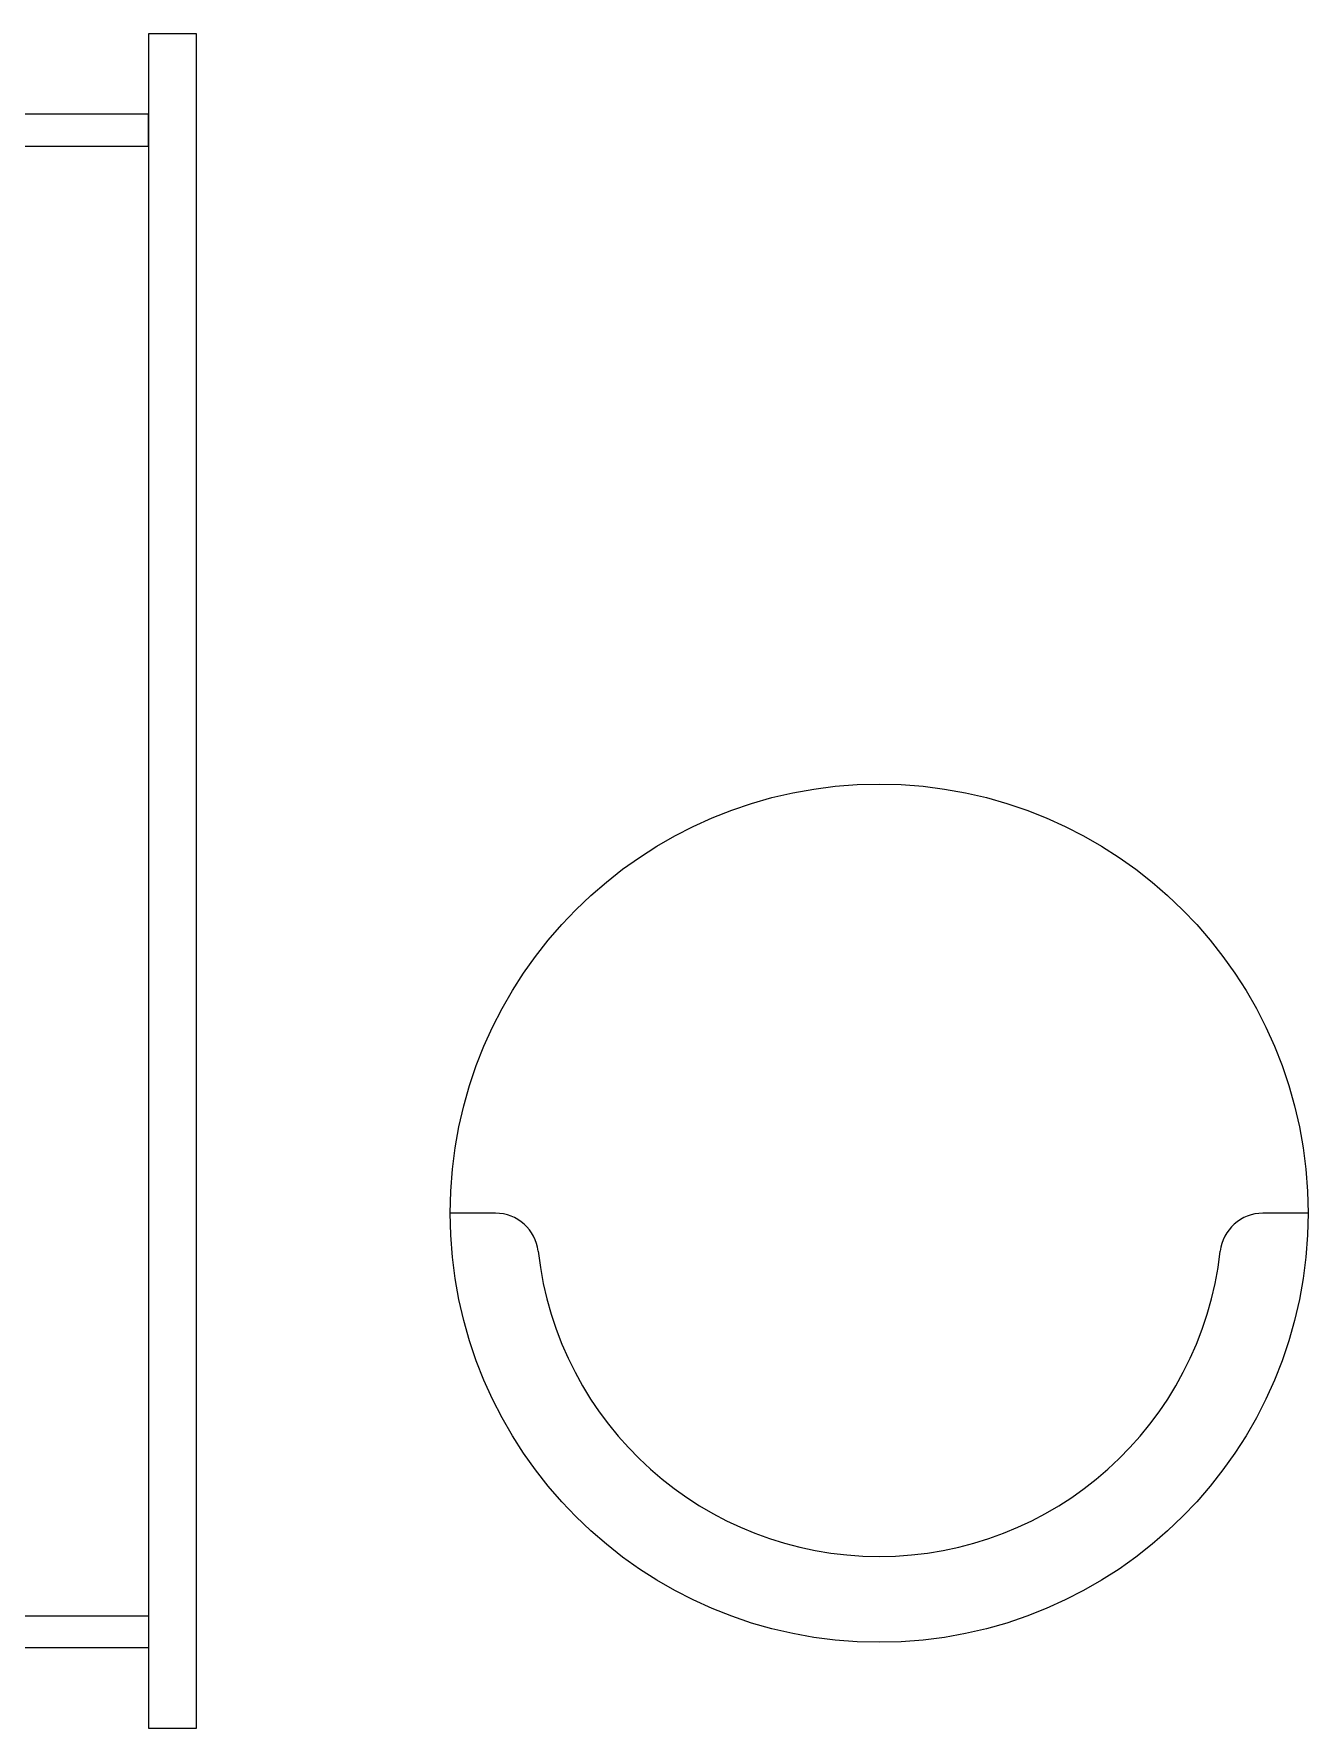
# Model space of a CAD drawing. Header units: millimetres. Extents: x 8916 to 22657, y -1037022 to -1027677.
# Drawn here: x 15495 to 15972, y -1029899 to -1029266 of the extents above; entities that cross this region are included whole.
import ezdxf

# ---------------------------------------------------------------- set-up
doc = ezdxf.new("R2010")
doc.units = ezdxf.units.MM
doc.header["$LTSCALE"] = 40
for name, color, linetype, lineweight in [('Floor-Unit', 1, 'Continuous', 13), ('LENS_FURNITURE', 13, 'Continuous', 9), ('LENS_PARTITION', 21, 'Continuous', 25)]:
    doc.layers.add(name, color=color, linetype=linetype, lineweight=lineweight)

# ---------------------------------------------------------------- blocks, each defined once
blk = doc.blocks.new('Chair')
at = {"layer": 'Floor-Unit', "ltscale": 100}
for p, q in [((587017.1812756595, -21249.19291745766), (586990.7880734093, -21249.19291745766)), ((587490.7880734095, -21249.19291745766), (587464.3948711595, -21249.19291745766))]:
    blk.add_line(p, q, dxfattribs=at)
blk.add_circle((587240.7880734095, -21249.19291745771), 250, dxfattribs=at)
for centre, radius, start, end in [((587017.1812756595, -21274.19291745767), 25, 6.37937020842336, 90), ((587464.3948711595, -21274.19291745767), 25, 90, 173.6206297915766), ((587240.7880734095, -21249.19291745771), 200, 186.3793702084324, 353.6206297915686)]:
    blk.add_arc(centre, radius, start, end, dxfattribs=at)
blk = doc.blocks.new('servgewrgtrs')
at = {"layer": 'LENS_FURNITURE', "color": 146, "true_color": 0x105689}
for points in [[(338.5359051078558, -352.4817388160154), (338.5359051078558, -985.4817388160155), (356.5359051078558, -985.4817388160155), (356.5359051078558, -352.4817388160154)], [(-63.4640948921442, -382.4817388160154), (-63.4640948921442, -394.4817388160154), (338.5359051078558, -394.4817388160154), (338.5359051078558, -382.4817388160154)], [(-63.4640948921442, -955.4817388160154), (-63.4640948921442, -943.4817388160153), (338.5359051078558, -943.4817388160153), (338.5359051078558, -955.4817388160154)]]:
    blk.add_lwpolyline(points, close=True, dxfattribs=at)
at = {"layer": 'Floor-Unit', "xscale": 0.6413055337135763, "yscale": 0.6413055337135763, "zscale": 0.6413055337135763}
blk.add_blockref('Chair', (-375989.1127056331, 12834.13492621091), dxfattribs=at)

msp = doc.modelspace()

# ---------------------------------------------------------------- block references
at = {"layer": 'LENS_PARTITION'}
msp.add_blockref('servgewrgtrs', (15199.7828544107, -1028913.72895679), dxfattribs=at)

doc.saveas('drawing.dxf')
